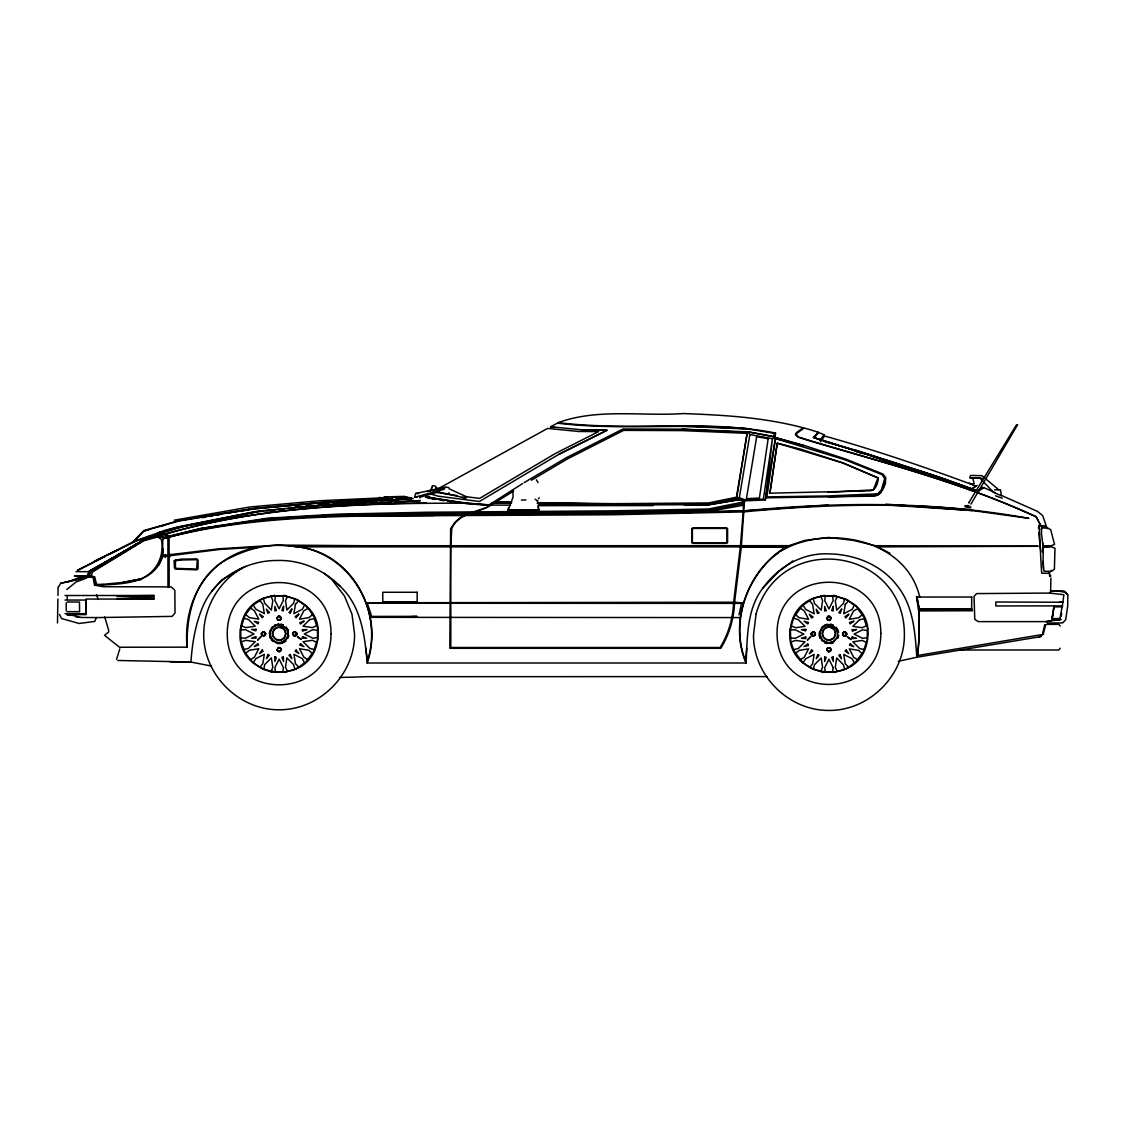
<?xml version="1.0" encoding="UTF-8"?>
<svg xmlns="http://www.w3.org/2000/svg" width="1124" height="1124" viewBox="0 0 1124 1124"><rect width="100%" height="100%" fill="white"/><g stroke="black" fill="none" stroke-linecap="round" stroke-linejoin="round"><path stroke-width="1.5" d="M1002.299 498.213L995.457 495.796M362.378 545.73L277.909 545.084L219.377 548.751L162.657 555.537L162.741 538.775C248.432 514.469 338.38 515.579 426.67 514.694C532.551 514.286 638.446 514.342 744.285 510.872C839.01 501.599 934.985 501.318 1028.896 518.347L972.738 510.591L885.796 504.142M875.385 545.702L877.605 546.868L1038.112 546.278L875.385 545.702L853.369 540.405L828.5 537.427L804.798 540.405L788.865 545.688L288.545 545.744L297.958 546.854L786.294 546.868C748.008 569.376 728.394 621.727 746.069 663.005L367.169 663.005C364.907 635.622 361.183 605.991 340.01 586.124C323.473 569.573 300.81 559.78 277.319 560.469C247.659 560.314 217.044 576.471 204.076 603.813C195.773 622.092 192.288 642.085 190.94 662.008L117.88 660.476M969.661 506.067L966.289 505.87L967.919 505.421M1045.756 621.614L1059.735 619.535L1062.349 605.639L1063.894 594.708L1049.746 593.065L1050.884 590.746L1064.681 591.589L1067.8 594.947L1067.702 606.033L1065.664 619.844L1062.601 622.907L1047.568 623.019M1049.633 571.919L1049.661 576.134L1050.898 575.952M1045.165 527.17L1044.618 525.863L1039.026 525.582C1040.248 541.234 1040.459 557.49 1041.737 573.254L1049.198 573.268L1049.437 571.821L1049.198 573.268M1043.114 561.41L1043.213 547.36L1051.432 546.84L1054.986 548.259L1054.382 569.32L1051.39 571.301L1043.985 571.287L1043.114 561.41L1043.311 568.575M57.493 622.991L57.9 598.966M57.97 595.537L58.111 586.911M1050.631 590.999L1050.898 577.919M538.256 503.566L613.339 504.578L708.64 503.805L737.274 497.946L744.51 500.868L765.219 499.955L765.767 497.806L872.575 496.162C881.904 496.218 885.881 485.245 885.712 477.433L882.93 474.033L845.389 458.957L803.688 445.287L774.576 437.348L772.413 438.711L749.877 434.538L748.247 432.459L682.015 429.171L623.019 428.989L566.356 457.707L524.121 482.632M66.639 614.617L86.07 614.617L86.07 599.05L153.932 599.05L154.044 595.509L65.009 595.509M104.743 616.964L108.761 630.592L108.494 632.194L104.504 635.299L119.495 647.241L187.146 647.157C182.271 599.471 209.668 554.877 258.632 547.121L219.63 549.453L162.544 556.661C153.524 584.649 119.748 584.255 95.456 585.168L93.742 577.062L89.864 575.924L74.872 575.924M867.068 641.411L867.517 638.572M187.146 647.157C186.289 614.547 194.789 578.073 224.983 560.44C244.259 550.1 266.416 542.99 288.503 546.081C345.981 546.966 384.717 607.452 367.506 660.729L365.707 647.972M317.249 641.411L317.713 638.516M746.069 663.005C747.474 637.434 746.561 609.433 762.887 588.035C778.286 567.044 801.735 552.783 828.402 553.865C854.535 554.202 881.16 564.515 897.247 585.787C913.433 605.906 915.105 632.517 916.791 657.259L898.245 661.291M67.145 598.867L67.271 595.973M531.427 480.215L567.578 458.845L623.623 430.366L681.931 430.59L747.123 433.344L736.796 497.553L744.51 500.868L741.334 546.868L734.59 602.225C733.958 618.495 729.336 634.414 720.793 648.309L449.811 648.309L450.612 528.702L455.164 522.042L463.046 515.382L486.186 507.641L493.9 502.807C481.325 514.089 459.379 510.703 451.736 528.702L450.808 546.868L450.808 647.494L720.105 647.494C728.591 633.88 732.96 618.186 733.607 602.225L740.337 546.868L743.301 510.9L743.4 501.023L735.981 498.171M837.352 631.772L837.45 629.581L836.003 627.192L838.574 632.376L837.45 629.581L833.587 626.588L828.936 624.494L824.609 625.408L827.419 624.284L822.417 626.546L819.157 632.952L819.34 636.015L820.253 638.334L819.508 635.397L820.871 637.111L821.967 640.877L825.733 641.973L827.447 643.335L824.51 642.591L826.828 643.504L831.086 642.31L833.277 642.422L830.467 643.532L832.87 642.914L835.624 639.444M162.966 548.568L162.601 556.169L158.54 565.428M1043.62 634.301L917.704 655.489L919.011 638.039L918.842 610.908L972.611 610.739L925.277 608.702M746.687 648.155L745.634 661.291C728.788 619.479 749.722 567.184 788.865 545.688M917.704 655.489L919.109 637.968L918.842 610.908M512.923 491.09L513.064 497.019L508.399 509.748L538.803 509.734L537.96 506.081M809.533 600.314L812.624 604.417L814.155 613.746L805.753 609.405L802.957 605.077M765.767 497.806L772.413 438.711L763.351 499.126L745.086 499.871L739.325 497.777L708.64 503.805M259.728 600.244L262.819 604.276L264.351 613.62L255.949 609.264L253.153 605.021M282.784 672.138L283.374 667.558L279.131 659.1L274.888 667.558L275.492 672.138L286.634 671.983M769.898 493.197L777.176 443.151L801.005 449.263L843.112 463.018L878.364 478.107C877.9 483.123 875.849 491.005 869.456 490.823L769.898 493.197L777.302 443.179L843.112 463.018L878.041 477.855L873.264 489.895L828.163 492.284M765.219 499.955L775.377 438.515L803.562 445.708L774.576 437.348L775.181 433.246L773.762 436.66L748.401 431.911L682.015 429.171M1061.211 619.535L1051.938 619.535L1052.71 614.421M1053.497 609.306L1054.017 605.892L1062.672 605.906M298.548 667.501L304.534 662.696L302.328 658.636L293.912 654.294L295.457 663.624L298.633 666.982L295.626 669.047L287.463 671.393L285.482 667.22L286.901 657.863L293.561 664.593L294.938 669.342M1051.938 619.535L1054.017 605.892L995.808 605.948L995.808 602L1062.953 602.267M307.99 607.887L314.383 617.54M1051.39 571.301L1051.544 570.332M747.123 433.344L736.417 497.229L708.556 502.92L613.339 503.678L537.946 502.653M739.325 497.777L749.877 434.538M774.576 437.348L775.715 433.077C704.046 418.887 630.269 431.616 558.207 422.61C598.179 408.11 641.593 416.47 683.055 413.562C728.422 415.163 774.014 417.988 817.541 432.009L817.26 433.527L813.2 437.419L939.622 477.517L977.374 491.033L982.812 487.296L981.997 488.434L983.767 487.619L994.824 492.509M848.353 667.53L854.338 662.809L852.133 658.762L843.717 654.407L845.262 663.75L848.437 667.094L845.431 669.089L837.268 671.506L835.287 667.333L836.706 657.99L843.365 664.706L844.742 669.37M820 440.51L823.948 434.707L818.455 432.403L814.169 437.686L939.622 477.503L978.245 491.385L983.767 487.619M1041.175 529.755L1041.611 527.479L1047.259 527.774L1050.715 529.685L1054.523 544.381L1051.39 545.688L1043.072 546.194L1041.428 533.563L1041.737 527.493L1047.259 527.774L1047.624 528.631M1061.084 616.43L1061.702 613.353M508.498 507.514L507.711 511.336L538.972 511.209L538.312 507.402M250.287 659.858L254.446 657.133L258.787 648.731L249.458 650.276L245.51 653.283M738.988 614.954L741.489 603.391L367.351 603.237L371.679 616.402L417.032 616.374M969.942 477.756L970.462 475.424L981.983 475.691L998.772 489.797M367.169 663.005C384.619 613.395 351.995 552.629 297.958 546.854M823.709 435.705L823.948 434.707M800.077 659.886L804.25 657.259L808.592 648.857L799.262 650.389L795.314 653.325M1038.379 528.111L1039.026 525.582M416.976 497.272L414.63 497.272L415.599 493.506L445.666 487.128L448.715 487.521L449.207 488.814L466.671 496.864M87.784 576.078L89.063 571.709L145.895 538.607L159.875 534.392L165.34 534.097L167.898 537.075L167.954 587.29L169.162 587.29L169.106 536.78L166.661 533.745C264.154 505.758 366.438 502.976 467.247 503.187L465.322 502.962M313.076 652.777L316.575 642.282L312.402 640.301L303.058 641.72L309.788 648.365L314.608 649.672M116.559 659.395L119.818 648.801M862.853 652.847L866.379 642.408L862.206 640.427L852.863 641.846L859.593 648.492L864.412 649.7M820.871 595.959L822.599 600.834L821.166 610.177L814.521 603.447L813.144 598.474M431.616 487.886L432.403 485.793L434.763 485.793L438.205 489.179M271.067 595.889L272.795 600.694L271.362 610.037L264.716 603.307L263.339 598.404M885.571 482.435L880.218 493.113L876.692 495.361L828.191 496.85M818.455 432.403L817.724 433.681L817.541 432.009M277.052 618.214L278.092 616.402L279.876 616.303L281.239 617.793L280.93 619.394L277.965 620.012L277.052 618.284L277.937 616.472L280.185 616.402L281.225 618.214L280.185 620.027L278.092 620.027L277.052 618.214L277.614 619.633L279.553 620.322L281.337 618.228L278.724 616.135M277.052 649.588L278.092 647.775L280.185 647.775L281.225 649.588L280.185 651.4L278.092 651.4L277.052 649.588L277.614 650.979L279.553 651.653L281.337 649.574L280.663 648.169L278.724 647.48L277.038 650.009L278.401 651.499L280.34 651.33L281.211 649.503L280.298 647.775L278.696 647.48M58.574 586.826L60.682 583.286L84.946 577.455M970.939 504.114L1017.599 424.746L1016.391 424.97L968.677 502.878L969.38 502.807M243.669 649.672L248.488 648.365L255.218 641.72L245.861 640.301L241.154 641.944M430.141 490.654L432.178 487.493M827.854 647.986L826.744 649.644L828.529 651.723L830.467 651.035L830.467 648.225M820.675 441.718L824.538 436.014C875.722 450.246 926.05 467.429 975.801 485.975L970.953 489.516M793.46 649.7L798.293 648.492L805.023 641.846L795.666 640.427L790.959 641.987M1060.241 648.211L1058.85 649.995L960.022 649.995M305.573 662.345L312.177 653.437L308.819 650.276L299.476 648.731L303.831 657.133L307.99 659.858M855.378 662.373L861.982 653.564L858.624 650.389L849.28 648.857L853.636 657.259L857.795 659.886M538.452 498.789L539.281 497.792M211.762 591.154L221.765 579.9L245.552 566.356M260.923 636.493L257.551 640.146L260.909 636.774M810.727 636.535L807.341 640.188L810.713 636.83M762.887 588.035L778.679 571.554L792.982 560.876M133.489 541.965L143.549 531.596M844.742 598.474L843.365 603.447L836.706 610.177L835.287 600.834L837.268 596.661L847.847 600.005M802.873 427.991L796.199 432.838L795.314 434.581L798.054 437.166L808.226 440.411C882.832 462.554 958.674 481.887 1029.823 513.977L1036.089 516.731L1040.866 525.892L1036.159 516.717L1029.907 513.935C958.856 481.845 883.141 462.371 808.62 440.229L798.7 437.081L796.284 434.777L797.169 433.077L803.829 428.258M66.808 589.496L76.067 581.979L85.902 578.298M1039.124 637.336L1042.271 634.779M241.421 568.435C218.632 582.106 204.147 607.199 203.697 633.767L203.697 634.343C203.444 674.723 238.766 710.031 279.131 709.778C319.511 710.031 354.833 674.723 354.58 634.343L352.009 614.238L344.464 596.043L332.479 580.42M522.618 483.531L489.193 504.887L465.743 502.99L425.518 497.187M977.107 485.371L972.148 488.94L930.658 474.314L854.942 450.007L824.988 441.873M240.522 637.94L245.538 638.193L253.996 633.95L245.538 629.707L240.522 629.819M489.516 505.393L492.86 502.948L510.324 503.116L492.86 502.948M774.085 555.916L778.201 552.994M780.941 551.041C826.758 523.798 906.113 538.649 919.713 596.942M294.938 598.404L293.561 603.307L286.901 610.037L285.482 600.694L287.463 596.521L298.043 599.935M140.907 578.888C156.503 572.313 164.624 555.874 161.392 539.562L158.034 536.794L143.619 540.841L92.646 571.891L91.114 575.924L94.88 577.062L96.243 584.283L98.392 584.803L121.518 582.541L140.907 578.888L121.589 582.934L141.694 579.478M495.853 502.091L511.631 502.302L495.853 502.091L513.57 491.09M88.979 571.891L91.325 571.891L143.984 540.068L155.716 536.415L159.172 535.797L161.603 536.893L159.186 535.797L155.716 536.415M91.311 571.891L143.984 540.068M682.563 425.729L748.753 428.792C685.12 422.877 620.771 430.787 557.364 423.172L550.563 426.741L581.909 429.846L606.988 430.267L558.67 454.433L479.4 501.487L438.276 496.204L429.649 493.731M790.327 637.982L795.342 638.32L803.801 634.077L795.342 629.833L790.327 629.861M436.871 489.446L547.599 428.413L578.79 431.49L598.614 431.602L555.284 453.534L479.639 498.382L465.406 496.625M90.833 570.205L115.561 557.153M77.373 570.247L133.096 541.838L164.778 530.416L177.817 526.945L254.614 511.715L284.133 508.905M77.725 570.472L105.53 556.31M108.606 554.736L135.161 541.487M558.67 454.433L606.988 430.267L581.909 429.846M448.336 493.324L449.207 492.93M67.735 581.979L80.408 577.062L92.941 577.062L94.542 585.14L103.239 586.728L171.143 586.869L174.838 590.212L175.035 612.945L172.155 616.388L95.849 617.596M263.339 669.342L271.797 672.026L275.492 672.138M135.217 540.784L133.447 541.417L143.184 531.146L178.786 521.044L253.279 508.793L322.462 502.611L389.41 498.747L356.744 501.922M135.372 541.206L149.337 536.19M241.154 625.801L245.861 627.614L255.218 626.18L248.488 619.535L243.669 618.074M158.639 532.846L161.786 531.849M158.273 532.776L177.831 527.24L254.656 512.024L261.625 511.49M143.802 530.584L178.786 520.651L253.237 508.385L322.419 502.245L390.801 498.747M824.285 595.369L812.469 598.741L802.41 605.555L793.741 617.469L790.383 629.145L790.79 641.284L793.741 650.375L802.41 662.289L812.469 669.089L820.604 671.506L822.599 667.333L821.166 657.99L814.521 664.706L813.144 669.37M274.481 595.313L262.665 598.685L252.605 605.485L245.13 615.081L240.578 629.089L240.986 641.242L245.13 652.665L252.605 662.261L262.665 669.061L263.873 669.131L264.716 664.593L271.362 657.863L272.795 667.22L271.067 671.857M143.858 531.16L148.761 529.727M160.184 526.383L165.088 524.95M164.933 530.837L177.929 527.367M438.753 491.905L419.589 497.272L420.011 497.862M414.63 497.272L444.275 489.221M833.587 672.475L836.017 672.124M1041.203 636.535L916.791 657.259M170.539 529.432L176.454 527.971M94.781 561.031L117.88 549.664L116.784 549.875M162.741 538.775C251.158 515.087 343.424 516.085 434.215 515.509M427.12 491.624L445.835 487.507M60.682 583.286L87.517 577.427M177.943 527.606L254.712 512.389M154.887 537.398L158.077 536.794L160.31 537.764M790.959 625.857L795.666 627.74L805.023 626.321L798.293 619.675L793.46 618.13M202.545 517.686L205.931 517.096M209.317 516.492L212.689 515.902M216.075 515.312L219.461 514.708M227.919 513.218L231.305 512.628M234.691 512.024L238.063 511.434M241.449 510.83L244.835 510.24M248.221 509.636L253.293 508.751M243.163 510.774L253.322 508.989L322.419 502.681L355.76 500.911M174.304 520.173L249.907 506.98L319.764 500.728L386.375 497.651M740.899 499.407L708.64 504.971L684.39 505.238M1046.5 621.614L1051.151 620.912M1054.256 620.448L1060.452 619.521M862.572 614.519L858.624 617.779L849.28 619.31L853.636 610.908L857.682 608.702L864.187 617.582M332.901 504.114L358.345 502.119L363.67 502.667L360.874 502.948M536.977 501.149L537.848 501.051L535.122 499.211M366.705 502.484L341.822 504.156M361.043 502.92L363.67 502.667M299.181 506.994L295.837 507.317L299.307 507.022M305.854 506.348L312.542 505.702M346.417 502.92L349.859 502.597M362.532 501.838L390.464 499.126L322.462 502.849M287.618 508.568L294.558 507.908M266.81 510.872L273.778 510.338M278.963 509.72L284.189 509.355M291.116 508.568L294.586 508.231M270.42 510.942L273.919 510.619M368.18 501.894L375.163 501.248M380.404 500.756L389.129 499.955M363.614 501.838L391.11 499.351M397.994 498.719L406.579 497.946L396.055 498.48M180.767 559.935L174.796 561.002L175.161 569.039L196.925 569.854L198.077 568.674L198.049 560.089L196.883 558.895L180.613 559.176L174.037 560.721L174.487 567.859L175.485 568.365L196.602 569.067L197.276 560.412L196.56 559.696L175.372 560.103L175.485 568.365M307.99 506.306L311.46 506.011M320.143 505.294L328.826 504.578M334.039 504.142L358.345 502.119M306.164 506.418L309.648 506.137M320.059 505.266L323.543 504.985M333.954 504.128L337.439 503.833M317.628 505.308L329.501 504.381M743.47 511.898C819.691 504.62 896.46 502.231 972.738 510.071M828.219 505.083L743.371 510.9L613.339 513.837M319.342 505.645L294.01 507.43M324.934 505.238L336.259 504.578M382.483 502.976L391.11 502.442M399.737 501.908L420.432 500.616L327.112 504.479L259.995 510.984L185.825 525.807L150.265 536.64L88.234 571.68L76.025 571.638M95.456 585.168L104.167 584.663L96.481 584.339L95.442 581.881M359.258 500.742L385.56 499.407M403.08 498.508L406.593 498.339M391.63 497.412L403.895 496.836M253.153 662.724L255.949 658.636L264.351 654.294L262.819 663.624L259.728 667.501M521.367 500.096L525.948 499.927M339.532 677.491L367.393 676.69L766.99 676.606M449.867 545.66L450.864 545.632M743.751 511.898L613.339 514.75L337.13 516.183L432.375 514.694M426.432 503.004L402.645 503.327L379.982 497.468M154.044 595.509L116.826 596.001L153.117 597.125L116.826 598.558L153.932 599.05M653.199 505.589L538.34 505.645M411.707 616.514L416.976 616.472M1062.475 606.862L1054.045 606.862L1052.219 618.565L1059.862 618.565M312.767 614.463L308.819 617.638L299.476 619.169L303.831 610.768L307.878 608.562L305.573 605.4M994.557 489.797L1000.486 489.797L1001.386 495.74L993.658 492.452L979.58 477.756L970.082 477.756L982.264 478.36M415.599 493.506L418.606 493.506M91.999 577.09L87.546 576.078L88.838 571.709L146.387 538.284L160.732 534.041L166.549 533.703C242.77 511.589 322.574 505.238 401.619 503.355L378.999 497.482M1050.785 593.065L976.644 593.584L974.016 596.366L974.789 619.408L978.287 621.614L1047.245 621.614M65.009 600.047L85.761 600.047L85.761 613.634L65.009 613.634M67.061 602.014L79.467 602.014L79.579 611.653L67.103 611.653M370.892 617.343L739.803 617.582M1046.711 624.354L1058.85 624.354L1060.241 626.124M74.479 575.924L88.501 575.938L89.681 571.68L145.572 538.874L150.195 537.314L161.996 534.322L163.978 534.518L166.057 536.893L200.718 528.392L267.751 518.192L336.315 514.188L426.488 512.249L613.339 510.83L708.626 509.003L743.301 501.964L743.301 500.77L739.536 499.478L708.612 504.606L538.326 505.308M245.51 614.463L249.458 617.638L258.787 619.169L254.446 610.768L250.287 607.887M510.422 505.168L489.488 505.055L465.167 503.173M741.334 546.868L786.407 547.107M538.256 503.397L613.339 504.128L537.932 502.821M170.103 661.797L190.94 662.008M492.115 502.639L511.167 502.948M537.146 503.355L613.339 504.578M836.439 595.818L833.587 595.369M286.634 595.762L283.782 595.313M682.507 426.263L748.725 429.045L774.633 433.414L773.762 436.66L748.331 431.897M885.628 504.859L972.738 510.591M821.447 672.026L824.285 672.475M969.113 483.039L973.581 484.936L972.85 483.742M1064.681 591.589L1050.884 590.746L1064.681 591.589L1067.8 594.947M967.876 505.856L965.01 505.674L965.01 506.587L967.89 507.641L970.7 507.795L970.7 506.91M465.181 503.552L487.774 505.266M802.957 662.753L805.753 658.762L814.155 654.407L812.624 663.75L809.533 667.53M1059.482 602L1062.882 602.323M288.545 545.744L299.139 546.854M457.37 495.656L436.927 492.509M463.524 502.962L425.546 496.808M453.618 502.161L456.92 502.568M404.654 497.511L411.749 498.438L393.414 499.73L384.858 496.948L401.942 496.415L411.496 498.508L393.934 499.716L384.436 496.78M439.484 500.039L444.064 500.672M795.314 614.519L799.262 617.779L808.592 619.31L804.25 610.908L800.077 607.958M447.197 501.135L452.003 501.908M550.563 426.741L554.694 427.485M431.672 498.817L434.904 499.421L426.207 496.457L435.578 498.691M190.94 662.05L211.565 666.082M436.196 491.483L465.954 498.199L462.596 497.145M66.639 613.999L81.49 617.469L96.285 617.596L94.838 621.389L79.172 623.497L61.539 618.537L59.516 614.463M67.328 614.73L70.615 615.516M75.547 616.683L78.835 617.469M427.036 497.637L430.071 498.508M89.822 575.924L93.742 577.062M813.678 437.559L874.444 456.527M854.942 450.007L939.608 477.25L972.148 488.94M862.825 453.478L854.676 450.907L862.993 453.576M872.603 456.569L895.406 463.776M869.639 455.009L939.622 477.545M881.286 459.449L892.934 463.186M916.215 470.661L926.204 473.864L913.292 469.621M897.036 464.296L905.171 466.952M956.622 484.472L961.399 486.158M940.886 478.712L945.635 480.412M956.721 484.402L964.631 487.24M435.55 487.886L438.444 489.066M1001.147 495.305L1037.508 511.406L1042.679 515.607L1046.837 527.76M403.488 496.232L413.154 498.635L392.852 500.096L382.877 497.398M877.605 546.868L889.969 553.317M847.44 636.887L851.051 639.5L847.103 636.591M297.635 636.816L301.246 639.444L297.298 636.535M857.415 607.508L855.378 605.471M324.035 573.17L340.108 586.222M536.359 479.779L538.087 482.547M432.066 489.418L432.965 490.752M96.495 594.68L98.266 599.457M867.517 629.271L867.068 626.433M317.713 629.229L317.263 626.377M972.78 478.36L974.157 483.404M1038.674 532.383L1040.824 551.94M1042.707 542.99L1043.255 552.362M1049.605 574.462L1049.661 576.134M66.218 602.998L66.26 610.683M169.654 553.865L169.654 557.251M165.312 554.568L165.312 557.602M417.173 592.264L417.173 601.733L382.806 601.733L382.736 592.264L417.173 592.264M691.794 528.716L691.794 542.569L692.679 543.398L726.694 543.398L727.579 542.555L727.579 528.73L726.694 527.887L692.679 527.887L691.794 528.716M692.384 529.151L692.384 542.133L693.171 542.864L726.202 542.864L726.989 542.119L726.975 529.165L726.188 528.421L693.185 528.421L692.384 529.151M971.684 597.027L971.656 608.716L919.235 608.871L916.524 596.549L918.406 609.868L972.148 609.208L919.235 608.871L917.1 597.041L971.684 597.027M274.874 656.936L274.86 661.432L276.363 657.315L274.874 656.936M824.679 657.02L824.665 661.474L826.168 657.399L824.679 657.02M833.221 606.426L833.207 610.978L831.704 610.599L833.221 606.426M743.273 503.608L743.245 505.252L708.626 511.575L613.339 513.542L337.017 515.438L268.369 519.105L202.025 528.631L162.643 538.396L161.505 536.513L158.962 535.403L150.18 537.581L143.802 539.703L90.58 571.68L88.993 575.938L90.131 571.68L144.687 539.295L150.18 537.455L160.479 534.869L162.067 535.052L164.385 537.651L201.365 528.505L268.06 518.726L336.666 514.806L426.488 513.232L613.339 512.179L708.626 510.282L743.273 503.608M331.018 633.683C331.327 701.826 226.95 701.826 227.259 633.683C226.95 565.541 331.327 565.541 331.018 633.683M880.823 633.332C881.132 701.446 776.754 701.446 777.063 633.332C776.768 565.231 881.118 565.231 880.823 633.332M283.571 606.37L283.403 610.88L281.899 610.501L283.571 606.37M287.646 629.538L288.025 636.76L288.77 635.397L288.151 637.8L280.635 643.307L283.768 642.436L286.03 640.764L281.253 643.462L277.6 643.602L271.249 639.598L273.048 641.495L269.549 635.622L270.448 638.292L269.872 630.859L269.395 633.43L271.783 627.332L276.251 624.972L274.706 625.183L279.131 624.115L277.642 624.438L286.704 628.372L286.03 626.981L288.404 630.859L287.646 629.538M256.019 629.299L255.907 630.845L251.621 629.454L256.019 629.299M805.824 629.398L805.711 630.929L801.398 629.679L805.824 629.398M852.161 637.055L852.062 638.601L856.488 638.235L852.161 637.055M240.677 627.782C231.881 677.702 310.533 690.164 317.6 639.963C326.382 590.044 247.744 577.596 240.677 627.782M317.614 633.95L317.319 637.603L312.739 638.193L304.281 633.95L312.739 629.707L317.319 630.311L317.614 633.95M790.481 627.838C781.7 677.744 860.324 690.178 867.405 640.006C876.186 590.1 797.548 577.666 790.481 627.838M867.419 634.077L867.124 637.73L862.544 638.32L854.085 634.077L862.544 629.833L867.124 630.438L867.419 634.077M275.492 595.776L274.888 600.356L279.131 608.815L283.374 600.356L282.784 595.776L275.492 595.776M825.297 595.917L824.693 600.497L828.936 608.955L833.179 600.497L832.589 595.917L825.297 595.917M833.179 667.67L832.589 672.25L825.297 672.25L824.693 667.67L828.936 659.212L833.179 667.67M756.073 613.985L753.501 635.046C753.249 675.426 788.584 710.705 828.936 710.438C869.302 710.705 904.637 675.426 904.384 635.046L904.384 633.486C903.317 546.587 779.606 530.317 756.073 613.985M768.156 438.683L759.417 498.03L746.42 498.691L756.691 436.702L768.156 438.683M775.462 438.529L766.891 496.892L828.191 495.937L877.746 493.829L881.342 489.966L884.686 478.726L882.326 474.778L845.051 459.8L775.462 438.529M295.457 604.276L293.912 613.62L302.328 609.264L304.534 605.204L298.633 600.918L295.457 604.276M845.262 604.417L843.717 613.746L852.133 609.405L854.338 605.344L848.437 601.059L845.262 604.417M265.559 633.458L265.25 635.06L263.522 635.973L261.709 635.102L261.372 633.5L262.623 632.011L264.632 632.11L265.559 633.458M293.013 632.728L293.645 635.692L295.247 636.001L296.736 634.639L296.567 632.7L294.825 631.814L293.013 632.854L293.013 634.948L294.825 635.987L296.638 634.948L296.638 632.854L294.755 631.828L293.013 632.728M815.364 633.529L815.055 635.144L813.326 636.043L811.514 635.172L811.177 633.585L812.427 632.081L814.436 632.18L815.364 633.529M842.817 632.812L843.45 635.763L845.459 635.861L846.709 634.372L846.372 632.77L844.56 631.899L842.817 632.812M831.043 617.877L829.386 620.406L827.77 620.097L826.857 618.369L827.742 616.556L829.681 616.388L831.043 617.877M827.152 648.478L826.842 650.065L828.205 651.569L830.144 651.4L831.015 649.574L830.102 647.846L827.152 648.478M823.049 630.733C820.815 634.891 824.271 640.301 828.936 640.202A6.604 6.604 0 0 0 835.554 633.599L834.177 629.651L831.437 627.599L828.43 627.037L825.536 628.063L823.049 630.733M1044.744 624.803L1042.679 633.093L1043.55 633.135L1045.671 624.818L1044.744 624.803M302.553 636.676L302.173 638.179L306.683 638.165L302.553 636.676M838.574 635.425L837.731 638.123L838.574 635.425M273.764 629.876C270.673 634.091 273.975 640.413 279.131 640.329A6.604 6.604 0 0 0 283.81 629.047C281.014 626.265 275.998 626.588 273.764 629.876M823.569 629.777L822.332 633.599L823.386 636.999L826.07 639.5L829.765 640.02L833.896 637.828L835.554 633.599A6.604 6.604 0 0 0 833.615 628.934C830.819 626.166 825.803 626.49 823.569 629.777M285.749 633.711L284.512 637.477L280.958 639.921L276.111 639.401L273.118 636.198L272.528 633.711L274.186 629.482L278.246 627.332L282.222 627.923L284.512 629.96L285.749 633.711M841.665 609.166L840.12 613.423L838.813 612.594L841.665 609.166M291.861 609.096L290.315 613.325L289.008 612.496L291.861 609.096M267.962 654.491L266.416 658.678L269.268 655.32L267.962 654.491M817.766 654.575L816.221 658.734L819.073 655.39L817.766 654.575M258.562 622.387L258 623.82L254.263 621.305L258.562 622.387M808.367 622.471L807.805 623.918L804.138 621.235L808.367 622.471M827.896 616.486L826.857 618.298L827.896 620.111L829.99 620.111L831.029 618.298L830.467 616.907L828.529 616.219L826.744 618.298L829.357 620.406L831.142 618.298L829.99 616.486L827.896 616.486M827.896 647.846L826.857 649.658L827.896 651.456L829.99 651.456L831.029 649.658L829.99 647.846L827.896 647.846M811.626 649.981L809.294 653.704L812.821 650.979L811.626 649.981M300.544 643.771L299.729 645.078L303.93 646.609L300.544 643.771M850.348 643.855L849.533 645.162L853.734 646.665L850.348 643.855M298.787 614.125L296.132 617.793L295.134 616.598L298.787 614.125M262.145 650.037L259.489 653.648L263.128 651.217L262.145 650.037M881.792 490.204L878.42 494.588L872.505 495.712L877.872 493.787L881.792 490.204M848.704 614.308L845.936 617.877L844.939 616.683L848.704 614.308M263.128 616.598L262.145 617.793L259.489 614.125L263.128 616.598M296.132 650.037L295.134 651.217L298.9 653.536L296.132 650.037M265.643 633.894L263.803 635.861L261.288 633.894L263.803 631.941L265.643 633.894M294.474 631.941L292.633 633.894L294.474 635.861L296.989 633.894L294.474 631.941M815.448 633.978L813.593 635.931L811.092 633.978L813.593 632.011L815.448 633.978M844.279 632.011L842.438 633.978L844.279 635.931L846.779 633.978L844.279 632.011M309.788 619.535L303.058 626.18L312.402 627.614L316.575 625.632L314.327 618.692L309.788 619.535M859.593 619.675L852.863 626.321L862.206 627.74L866.379 625.759L864.131 618.818L859.593 619.675M303.93 621.165L300.544 624.045L299.729 622.738L303.93 621.165M846.26 649.981L845.065 650.979L848.704 653.592L846.26 649.981M812.821 617.02L811.626 618.003L809.294 614.196L812.821 617.02M257.719 643.771L254.263 646.469L258.548 645.078L257.719 643.771M853.734 621.235L850.081 623.918L849.505 622.471L853.734 621.235M807.805 644.08L804.067 646.525L808.367 645.513L807.805 644.08M269.268 612.496L267.962 613.325L266.416 609.096L269.268 612.496M290.315 654.491L289.008 655.32L291.861 658.678L290.315 654.491M840.12 654.575L838.813 655.39L841.525 658.804L840.12 654.575M263.452 631.814L261.639 632.854L261.639 634.948L263.452 635.987L265.264 634.948L265.264 632.854L263.452 631.814M813.256 631.885L811.444 632.924L811.444 635.018L813.256 636.058L815.069 635.018L815.069 632.924L813.256 631.885M844.63 631.885L842.817 632.924L842.817 635.018L844.63 636.058L846.442 635.018L846.442 632.924L844.63 631.885M856.46 629.51L852.357 631.224L851.978 629.735L856.46 629.51M818.848 612.861L817.415 613.437L816.221 609.166L818.848 612.861M306.683 629.609L302.553 631.14L302.173 629.651L306.683 629.609M255.724 636.676L251.593 638.165L256.103 638.179L255.724 636.676M805.711 637.055L801.398 638.235L805.824 638.601L805.711 637.055M276.363 610.501L274.874 610.88L274.86 606.356L276.363 610.501M826.168 610.599L824.679 610.978L824.665 606.426L826.168 610.599M283.403 656.936L281.899 657.315L283.571 661.404L283.403 656.936M833.207 657.02L831.704 657.399L833.376 661.46L833.207 657.02M1051.404 546.25L1043.142 546.756L1048.664 545.674L1051.404 546.25M742.753 602.928L366.691 602.759L734.45 602.225L742.753 602.928M282.138 624.621L280.663 624.241L283.346 625.07L282.138 624.621M831.943 624.663L830.467 624.284L833.151 625.113L831.943 624.663M273.652 640.638A8.711 8.697 0 0 0 287.73 635.229A8.711 8.697 0 0 0 276.012 625.745A8.711 8.697 0 0 0 273.652 640.638M824.595 641.453A8.711 8.697 0 0 0 837.647 633.908A8.711 8.697 0 0 0 824.595 626.377A8.711 8.697 0 0 0 824.595 641.453"/></g></svg>
